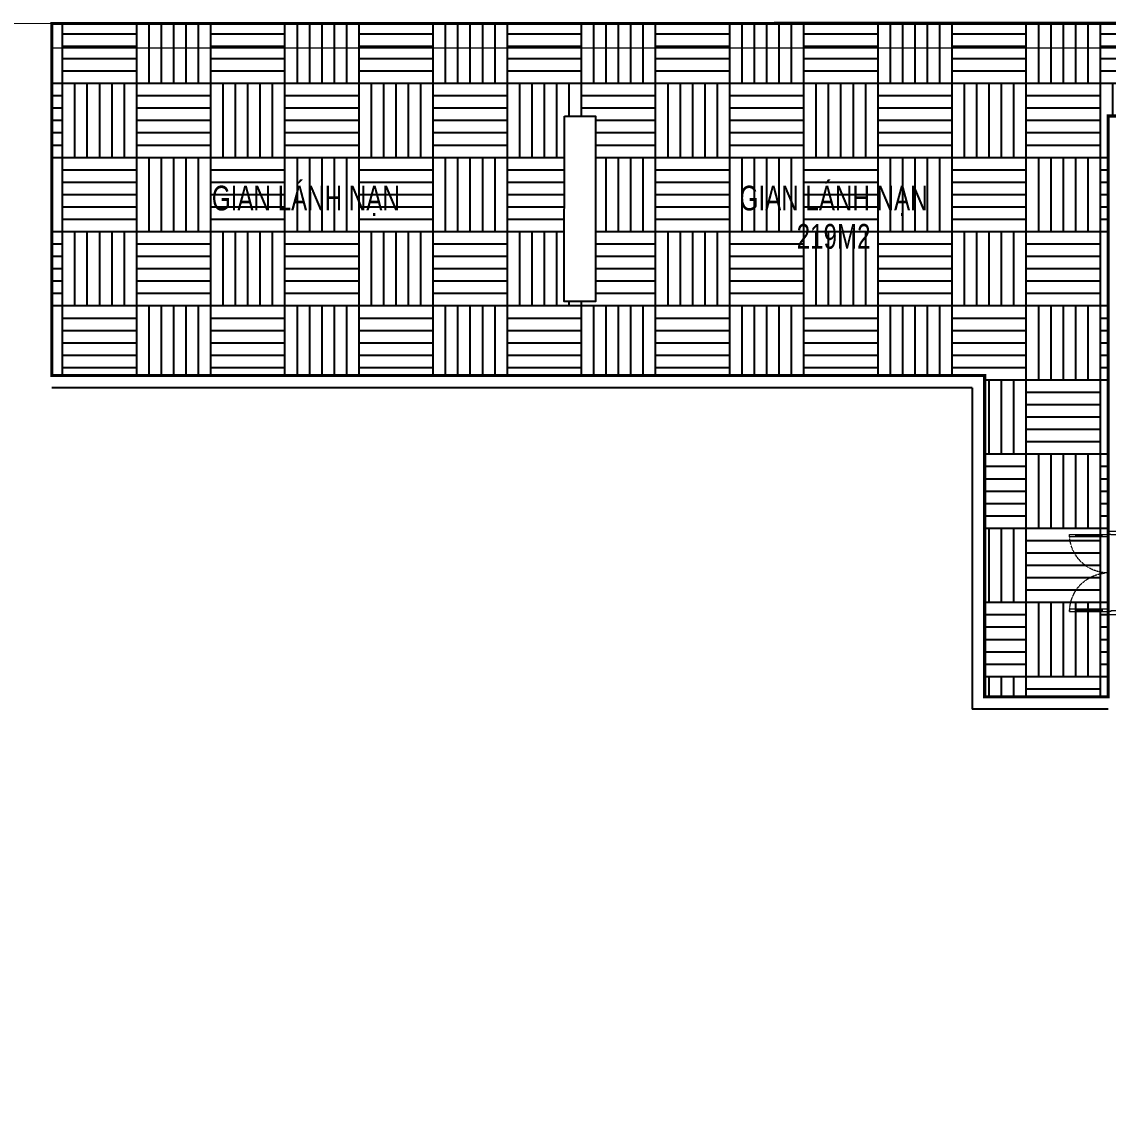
# Model space of a CAD drawing. Header units: millimetres. Extents: x -1307397 to 11565522512, y -626897 to 1138105.
# Drawn here: x -34260 to -16673, y 10980 to 28595 of the extents above; entities that cross this region are included whole.
import ezdxf
from ezdxf.enums import TextEntityAlignment as Align

# ---------------------------------------------------------------- set-up
doc = ezdxf.new("R2010")
doc.units = ezdxf.units.MM
doc.header["$MEASUREMENT"] = 0
doc.linetypes.add('Xref_NT1+NT2_MBDV Cot vach_220729$0$CENTERX2', pattern=[4, 2.5, -0.5, 0.5, -0.5])
doc.linetypes.add('Xref_ST_MBDV Cot vach 30.7.2022$0$HIDDEN2', pattern=[0.1875, 0.125, -0.0625])
doc.layers.add('AUDIT_I_220808132811-11', color=7, linetype='Continuous', lineweight=9)
doc.layers.add('Xref_ST_MBDV Cot vach 30.7.2022$0$CUA', color=37, linetype='Continuous', lineweight=13)
for name, color, linetype in [('KT-Net manh', 139, 'Continuous'), ('KT-Tuong', 1, 'Continuous'), ('Xref_ST_MBDV Cot vach 30.7.2022$0$KT-Text', 7, 'Continuous')]:
    doc.layers.add(name, color=color, linetype=linetype)
doc.styles.add('Xref_ST_MBDV Cot vach 30.7.2022$0$Arial', font='arial.ttf', dxfattribs={"width": 0.7})

# ---------------------------------------------------------------- blocks, each defined once
blk = doc.blocks.new('*U33')
for p, q in [((-1260, 525), (-1300, 525)), ((-1280, 100), (-1280, 525)), ((-90, 525), (-50, 525)), ((-70, 100), (-70, 525)), ((-1260, 100), (-1300, 100)), ((-90, 100), (-50, 100))]:
    blk.add_line(p, q)
for points in [[(-1300, 0), (-1260, 0), (-1260, 625), (-1300, 625)], [(-50, 0), (-90, 0), (-90, 625), (-50, 625)], [(-1350, -150), (-1290, -150), (-1290, -40), (-1300, -40), (-1300, 0), (-1350, 0)], [(0, -150), (-60, -150), (-60, -40), (-50, -40), (-50, 0), (0, 0)]]:
    blk.add_lwpolyline(points, close=True)
at = {"linetype": 'Xref_ST_MBDV Cot vach 30.7.2022$0$HIDDEN2'}
for centre, start, end in [((-1300, 0), 0, 90), ((-50, 0), 90, 180)]:
    blk.add_arc(centre, 625, start, end, dxfattribs=at)

msp = doc.modelspace()

# ---------------------------------------------------------------- hatches: boundary and pattern name
at = {"layer": 'KT-Net manh'}
h = msp.add_hatch(dxfattribs=at)
h.set_pattern_fill('AR-PARQ1', color=256, scale=100, style=0)
edge = h.paths.add_edge_path()
edge.add_line((-8455.9, 28570.4), (-33773, 28568.5))
edge.add_line((-33773, 28568.5), (-33773, 22870.6))
edge.add_line((-33773, 22870.6), (-18673, 22870.6))
edge.add_line((-18673, 22870.6), (-18673, 17670.4))
edge.add_line((-18673, 17670.4), (-16673, 17670.4))
edge.add_line((-16673, 17670.4), (-16673, 27070.4))
edge.add_line((-16673, 27070.4), (-13273.5, 27070.4))
edge.add_line((-13273.5, 27070.4), (-13273.5, 23000.4))
edge.add_line((-13273.5, 23000.4), (-12573, 23000.4))
edge.add_line((-12573, 23000.4), (-12573, 21500.4))
edge.add_line((-12573, 21500.4), (-13273, 21500.4))
edge.add_line((-13273, 21500.4), (-13273, 20600.4))
edge.add_line((-13273, 20600.4), (-6323, 20600.4))
edge.add_line((-6323, 20600.4), (-6323, 12511.5))
edge.add_line((-6323, 12511.5), (-828.8, 12511.5))
edge.add_line((-828.8, 12511.5), (-1435.2, 15196.4))
edge.add_line((-1435.2, 15196.4), (-1480.4, 15396.9))
edge.add_line((-1480.4, 15396.9), (-3255.7, 23915.8))
edge.add_arc((-9367.6, 22557.3), 6261, 12.53168, 42.77092)
edge.add_arc((-8905.7, 22895.7), 5692.5, 43.42767, 85.46859)
h.paths.add_polyline_path([(-25475.7, 27070.4), (-24970.9, 27070.4), (-24973.1, 24070.6), (-25477.9, 24070.6)], flags=16)
h.paths.add_polyline_path([(-6573.1, 25720.6), (-6073.1, 25720.6), (-6073.1, 23920.6), (-6573.1, 23920.6)], flags=16)
h.paths.add_polyline_path([(-5673.1, 17970.6), (-2673.1, 17970.6), (-2673.1, 17470.6), (-5673.1, 17470.6)], flags=16)

# ---------------------------------------------------------------- linework, layer by layer
at = {"layer": 'AUDIT_I_220808132811-11', "elevation": 0}
for points in [[(-36923, 28168.2), (-36923, 28268.2, -0.4142136), (-36623, 28568.2), (-8455.9, 28570.4, -0.1855238), (-4771.5, 26808.9, -0.1326594), (-3256, 23917.1, 0.1326594)], [(-3451.2, 23873.7, 0.1326112), (-4917.6, 26672.3, 0.0664995), (-6048.8, 27586.7, 0.1376153), (-8129.3, 28170.4), (-33773, 28170.4)]]:
    msp.add_lwpolyline(points, format="xyb", dxfattribs=at)
at = {"layer": 'KT-Net manh', "color": 3, "linetype": 'Xref_NT1+NT2_MBDV Cot vach_220729$0$CENTERX2', "ltscale": 2, "const_width": 50, "elevation": 0}
msp.add_lwpolyline([(-3256, 23917.1, 0.1326594), (-4771.5, 26808.9, 0.1855238), (-8455.9, 28570.4), (-33773, 28568.5), (-33773, 22870.6), (-18673, 22870.6), (-18673, 17670.4), (-16673, 17670.4), (-16673, 27070.4), (-13273.5, 27070.4), (-13273.5, 23000.4), (-12573, 23000.4), (-12573, 21500.4), (-13273, 21500.4), (-13273, 20600.4), (-6323, 20600.4), (-6323, 12511.5), (-828.8, 12511.5), (-1435.2, 15196.4), (-1480.4, 15396.9), (-3255.9, 23916.5)], format="xyb", dxfattribs=at)
at = {"layer": 'KT-Tuong'}
for p, q in [((-18673, 22870.6), (-33405.9, 22870.6, 0)), ((-18673, 22870.6), (-18673, 17670.4)), ((-18873, 22670.6), (-33773, 22670.6, 0)), ((-18873, 22670.6), (-18873, 17470.4)), ((-16673, 17670.4), (-18673, 17670.4)), ((-16673, 17470.4), (-18873, 17470.4))]:
    msp.add_line(p, q, dxfattribs=at)
at = {"layer": 'KT-Tuong', "elevation": 0}
msp.add_lwpolyline([(-33773, 28568.5), (-33773, 22870.6), (-18673, 22870.6), (-18673, 17670.4), (-16673, 17670.4), (-16673, 27070.4), (-13273.5, 27070.4), (-13273.5, 23000.4), (-12573, 23000.4), (-12573, 21500.4), (-13273, 21500.4), (-13273, 20600.4), (-6323, 20600.4), (-6323, 12511.5), (-828.8, 12511.5)], dxfattribs=at)
msp.add_lwpolyline([(-25475.7, 27070.4), (-24970.9, 27070.4), (-24973.1, 24070.6), (-25477.9, 24070.6)], close=True, dxfattribs=at)

# ---------------------------------------------------------------- block references
at = {"layer": 'Xref_ST_MBDV Cot vach 30.7.2022$0$CUA', "xscale": -1, "rotation": 90}
msp.add_blockref('*U33', (-16673, 19000.4), dxfattribs=at)

# ---------------------------------------------------------------- texts
at = {"layer": 'Xref_ST_MBDV Cot vach 30.7.2022$0$KT-Text', "extrusion": (-8.16706e-08, 6.125e-10, 1), "style": 'Xref_ST_MBDV Cot vach 30.7.2022$0$Arial', "width": 0.7}
for s, p in [('GIAN LÁNH NẠN', (-29661.2, 25542.1, 0)), ('GIAN LÁNH NẠN', (-21118.4, 25542.1, 0)), ('219M2', (-21118.4, 24922.7, 0))]:
    msp.add_text(s, height=400, dxfattribs=at).set_placement(p, align=Align.CENTER)

doc.saveas('drawing.dxf')
